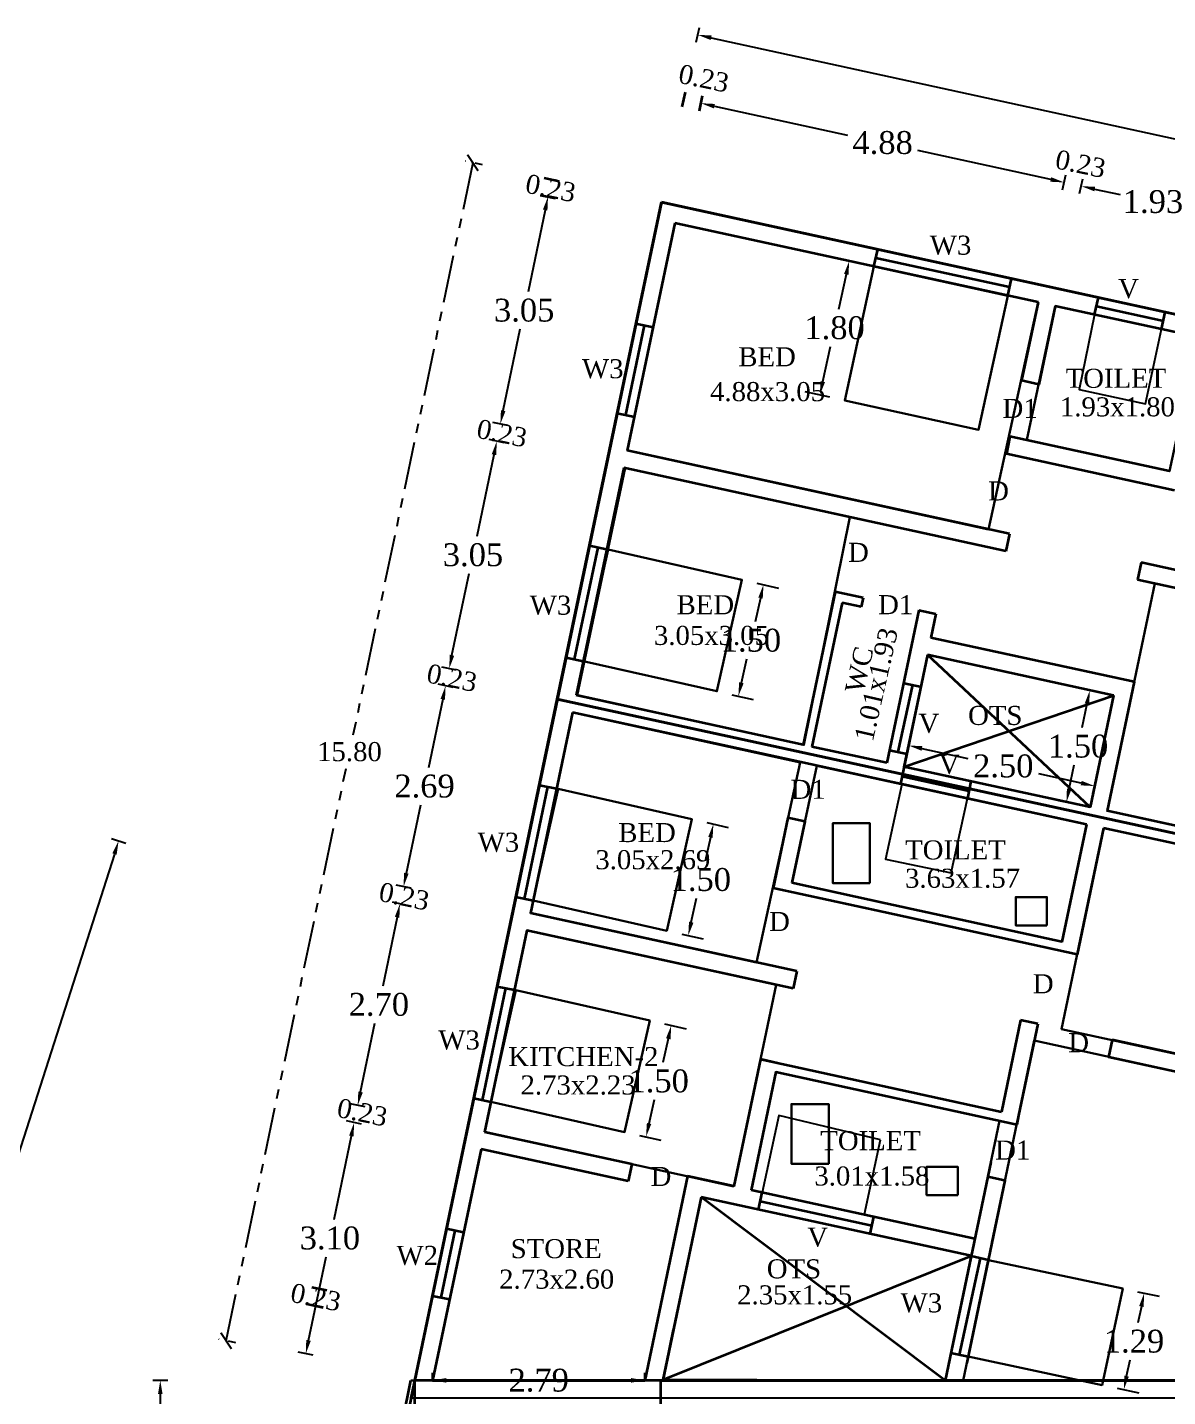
# Model space of a CAD drawing. Header units: metres. Extents: x 915 to 5569, y -1565 to 175.
# Drawn here: x 5431.85 to 5446.82, y -1426.43 to -1408.46 of the extents above; entities that cross this region are included whole.
import ezdxf

# ---------------------------------------------------------------- set-up
doc = ezdxf.new("R2010")
doc.units = ezdxf.units.M
doc.header["$MEASUREMENT"] = 0
doc.header["$PDMODE"] = 98
doc.linetypes.add('DOT2', pattern=[0.125, 0, -0.125])
doc.linetypes.add('PHANTOM2', pattern=[1.25, 0.625, -0.125, 0.125, -0.125, 0.125, -0.125])
for name, color, linetype in [('BLK_1_FLR_1_BLT_UP_AREA', 18, 'Continuous'), ('BLK_1_FLR_1_BLT_UP_AREA_DEDUCT', 7, 'Continuous'), ('BLK_1_FLR_1_REGULAR_ROOM', 7, 'Continuous'), ('BLK_1_FLR_1_ROOM_1_LIGHT_VENTILATION_2', 7, 'Continuous'), ('BLK_1_FLR_1_WATER_CLOSET', 3, 'Continuous'), ('BLK_1_FLR_2_ROOF_AREA', 54, 'Continuous'), ('TOILET_VENTILATION', 7, 'Continuous')]:
    doc.layers.add(name, color=color, linetype=linetype)
for name, color, linetype, lineweight in [('BLK_1_FLR_1_KITCHEN', 163, 'Continuous', 0), ('BLK_1_FLR_1_UNITFA_1', 7, 'Continuous', 0), ('BLK_1_FLR_1_WASH', 243, 'Continuous', 5)]:
    doc.layers.add(name, color=color, linetype=linetype, lineweight=lineweight)
doc.layers.add('BLK_1_MAX_HEIGHT_CAL', color=7, linetype='Continuous', plot=False)
doc.styles.get("Standard").update_dxf_attribs({"font": 'times.ttf'})
doc.dimstyles.new('Copy of Standard', dxfattribs={"dimtxt": 0.25, "dimasz": 0.18, "dimexe": 0.1, "dimexo": 0.5, "dimgap": 0.09, "dimtad": 0, "dimtih": 1, "dimtoh": 1, "dimzin": 0, "dimdsep": 46, "dimtxsty": 'Standard', "dimblk": 'ARCHTICK', "dimcen": 0.09, "dimadec": 0, "dimazin": 0, "dimtfac": 1, "dimtofl": 0, "dimtmove": 0, "dimatfit": 3, "dimfxl": 0, "dimtolj": 1, "dimtzin": 0, "dimarcsym": 0})
doc.dimstyles.new('STANDARD$0', dxfattribs={"dimtxt": 0.3, "dimasz": 0.18, "dimexe": 0.1, "dimexo": 0.1, "dimgap": 0.09, "dimtad": 0, "dimtih": 1, "dimtoh": 1, "dimzin": 1, "dimdsep": 46, "dimtxsty": 'Standard', "dimcen": 0.1, "dimadec": 3, "dimazin": 0, "dimtfac": 1, "dimtofl": 0, "dimtmove": 0, "dimatfit": 3, "dimfxl": 0, "dimtolj": 1, "dimtzin": 0, "dimarcsym": 0})

# ---------------------------------------------------------------- blocks, each defined once
blk = doc.blocks.new('*D74')
at = {"color": 0, "lineweight": -2, "ltscale": 5}
for p, q in [((5443.397, -1417.982), (5443.439, -1417.786)), ((5443.594, -1417.922), (5444.196, -1418.053)), ((5445.685, -1418.378), (5445.126, -1418.256)), ((5445.839, -1418.514), (5445.882, -1418.318))]:
    blk.add_line(p, q, dxfattribs=at)
at = {"color": 0, "lineweight": 35, "ltscale": 5}
for points in [[(5443.6, -1417.893), (5443.587, -1417.952), (5443.418, -1417.884)], [(5445.691, -1418.348), (5445.678, -1418.407), (5445.861, -1418.416)]]:
    blk.add_solid(points, dxfattribs=at)
at = {"layer": 'Defpoints', "color": 0, "lineweight": 35, "ltscale": 5}
for p in [(5443.357, -1418.162), (5445.861, -1418.416), (5445.8, -1418.695)]:
    blk.add_point(p, dxfattribs=at)
at = {"color": 0, "lineweight": 35, "ltscale": 5, "insert": (5444.661, -1418.155), "char_height": 0.3, "attachment_point": 5}
blk.add_mtext('\\A1;2.50', dxfattribs=at)
blk = doc.blocks.new('*D73')
at = {"color": 0, "lineweight": -2, "ltscale": 5}
for p, q in [((5445.895, -1417.182), (5445.699, -1417.141)), ((5445.76, -1417.337), (5445.694, -1417.652)), ((5445.526, -1418.453), (5445.592, -1418.138)), ((5445.587, -1418.65), (5445.392, -1418.609))]:
    blk.add_line(p, q, dxfattribs=at)
at = {"color": 0, "lineweight": 35, "ltscale": 5}
for points in [[(5445.731, -1417.331), (5445.79, -1417.344), (5445.797, -1417.161)], [(5445.497, -1418.447), (5445.556, -1418.459), (5445.49, -1418.629)]]:
    blk.add_solid(points, dxfattribs=at)
at = {"layer": 'Defpoints', "color": 0, "lineweight": 35, "ltscale": 5}
for p in [(5445.797, -1417.161), (5446.108, -1417.226), (5445.8, -1418.695)]:
    blk.add_point(p, dxfattribs=at)
at = {"color": 0, "lineweight": 35, "ltscale": 5, "insert": (5445.643, -1417.895), "char_height": 0.3, "attachment_point": 5}
blk.add_mtext('\\A1;1.50', dxfattribs=at)
blk = doc.blocks.new('*D79')
at = {"color": 0, "lineweight": -2, "ltscale": 5}
for p, q in [((5440.671, -1409.553), (5440.714, -1409.357)), ((5440.868, -1409.493), (5442.615, -1409.874)), ((5445.285, -1410.455), (5443.538, -1410.075)), ((5445.439, -1410.591), (5445.482, -1410.396))]:
    blk.add_line(p, q, dxfattribs=at)
at = {"color": 0, "lineweight": 35, "ltscale": 5}
for points in [[(5440.875, -1409.464), (5440.862, -1409.523), (5440.692, -1409.455)], [(5445.291, -1410.426), (5445.278, -1410.485), (5445.461, -1410.494)]]:
    blk.add_solid(points, dxfattribs=at)
at = {"layer": 'Defpoints', "color": 0, "lineweight": 35, "ltscale": 5}
for p in [(5440.692, -1409.455), (5440.35, -1411.029), (5445.118, -1412.068)]:
    blk.add_point(p, dxfattribs=at)
at = {"color": 0, "lineweight": 35, "ltscale": 5, "insert": (5443.077, -1409.974), "char_height": 0.3, "attachment_point": 5}
blk.add_mtext('\\A1;4.88', dxfattribs=at)
blk = doc.blocks.new('*D80')
at = {"color": 0, "lineweight": -2, "ltscale": 5}
for p, q in [((5445.664, -1410.64), (5445.707, -1410.445)), ((5445.861, -1410.581), (5446.194, -1410.653)), ((5447.393, -1410.915), (5447.06, -1410.842)), ((5447.548, -1411.051), (5447.59, -1410.855))]:
    blk.add_line(p, q, dxfattribs=at)
at = {"color": 0, "lineweight": 35, "ltscale": 5}
for points in [[(5445.868, -1410.552), (5445.855, -1410.61), (5445.685, -1410.543)], [(5447.399, -1410.885), (5447.387, -1410.944), (5447.569, -1410.953)]]:
    blk.add_solid(points, dxfattribs=at)
at = {"layer": 'Defpoints', "color": 0, "lineweight": 35, "ltscale": 5}
for p in [(5447.569, -1410.953), (5445.343, -1412.117), (5447.226, -1412.527)]:
    blk.add_point(p, dxfattribs=at)
at = {"color": 0, "lineweight": 35, "ltscale": 5, "insert": (5446.627, -1410.748), "char_height": 0.3, "attachment_point": 5}
blk.add_mtext('\\A1;1.93', dxfattribs=at)
blk = doc.blocks.new('*D87')
at = {"color": 0, "lineweight": -2, "ltscale": 5}
for p, q in [((5440.629, -1408.655), (5440.672, -1408.459)), ((5440.827, -1408.595), (5458.144, -1412.367)), ((5476.6, -1416.387), (5459.283, -1412.615)), ((5476.755, -1416.523), (5476.797, -1416.327))]:
    blk.add_line(p, q, dxfattribs=at)
at = {"color": 0, "lineweight": 35, "ltscale": 5}
for points in [[(5440.833, -1408.566), (5440.82, -1408.625), (5440.651, -1408.557)], [(5476.606, -1416.358), (5476.594, -1416.416), (5476.776, -1416.425)]]:
    blk.add_solid(points, dxfattribs=at)
at = {"layer": 'Defpoints', "color": 0, "lineweight": 35, "ltscale": 5}
for p in [(5440.172, -1410.755), (5476.776, -1416.425), (5476.297, -1418.623)]:
    blk.add_point(p, dxfattribs=at)
at = {"color": 0, "lineweight": 35, "ltscale": 5, "insert": (5458.713, -1412.491), "char_height": 0.3, "attachment_point": 5}
blk.add_mtext('\\A1;36.97', dxfattribs=at)
blk = doc.blocks.new('*D41')
at = {"color": 0, "lineweight": -2, "ltscale": 5}
for p, q in [((5436.236, -1422.853), (5436.04, -1422.812)), ((5436.101, -1423.009), (5435.871, -1424.107)), ((5435.54, -1425.691), (5435.77, -1424.593)), ((5435.601, -1425.887), (5435.405, -1425.846))]:
    blk.add_line(p, q, dxfattribs=at)
at = {"color": 0, "lineweight": 35, "ltscale": 5}
for points in [[(5436.072, -1423.003), (5436.131, -1423.015), (5436.138, -1422.833)], [(5435.51, -1425.685), (5435.569, -1425.697), (5435.503, -1425.867)]]:
    blk.add_solid(points, dxfattribs=at)
at = {"layer": 'Defpoints', "color": 0, "lineweight": 35, "ltscale": 5}
for p in [(5437.804, -1423.182), (5435.503, -1425.867), (5437.168, -1426.216)]:
    blk.add_point(p, dxfattribs=at)
at = {"color": 0, "lineweight": 35, "ltscale": 5, "insert": (5435.82, -1424.35), "char_height": 0.3, "attachment_point": 5}
blk.add_mtext('\\A1;3.10', dxfattribs=at)
blk = doc.blocks.new('*D42')
at = {"color": 0, "lineweight": -2, "ltscale": 5}
for p, q in [((5436.838, -1419.982), (5436.642, -1419.941)), ((5436.703, -1420.138), (5436.513, -1421.041)), ((5436.222, -1422.431), (5436.412, -1421.527)), ((5436.283, -1422.628), (5436.088, -1422.587))]:
    blk.add_line(p, q, dxfattribs=at)
at = {"color": 0, "lineweight": 35, "ltscale": 5}
for points in [[(5436.673, -1420.131), (5436.732, -1420.144), (5436.74, -1419.961)], [(5436.193, -1422.425), (5436.252, -1422.437), (5436.185, -1422.608)]]:
    blk.add_solid(points, dxfattribs=at)
at = {"layer": 'Defpoints', "color": 0, "lineweight": 35, "ltscale": 5}
for p in [(5438.405, -1420.31), (5436.185, -1422.608), (5437.851, -1422.956)]:
    blk.add_point(p, dxfattribs=at)
at = {"color": 0, "lineweight": 35, "ltscale": 5, "insert": (5436.463, -1421.284), "char_height": 0.3, "attachment_point": 5}
blk.add_mtext('\\A1;2.70', dxfattribs=at)
blk = doc.blocks.new('*D43')
at = {"color": 0, "lineweight": -2, "ltscale": 5}
for p, q in [((5437.437, -1417.121), (5437.241, -1417.08)), ((5437.302, -1417.277), (5437.114, -1418.176)), ((5436.824, -1419.56), (5437.012, -1418.662)), ((5436.885, -1419.757), (5436.689, -1419.716))]:
    blk.add_line(p, q, dxfattribs=at)
at = {"color": 0, "lineweight": 35, "ltscale": 5}
for points in [[(5437.273, -1417.271), (5437.331, -1417.283), (5437.339, -1417.101)], [(5436.794, -1419.554), (5436.853, -1419.566), (5436.787, -1419.736)]]:
    blk.add_solid(points, dxfattribs=at)
at = {"layer": 'Defpoints', "color": 0, "lineweight": 35, "ltscale": 5}
for p in [(5439.005, -1417.45), (5436.787, -1419.736), (5438.453, -1420.085)]:
    blk.add_point(p, dxfattribs=at)
at = {"color": 0, "lineweight": 35, "ltscale": 5, "insert": (5437.063, -1418.419), "char_height": 0.3, "attachment_point": 5}
blk.add_mtext('\\A1;2.69', dxfattribs=at)
blk = doc.blocks.new('*D44')
at = {"color": 0, "lineweight": -2, "ltscale": 5}
for p, q in [((5438.109, -1413.911), (5437.913, -1413.87)), ((5437.974, -1414.067), (5437.75, -1415.14)), ((5437.423, -1416.7), (5437.648, -1415.626)), ((5437.484, -1416.896), (5437.288, -1416.855))]:
    blk.add_line(p, q, dxfattribs=at)
at = {"color": 0, "lineweight": 35, "ltscale": 5}
for points in [[(5437.945, -1414.061), (5438.004, -1414.073), (5438.011, -1413.89)], [(5437.394, -1416.693), (5437.452, -1416.706), (5437.386, -1416.876)]]:
    blk.add_solid(points, dxfattribs=at)
at = {"layer": 'Defpoints', "color": 0, "lineweight": 35, "ltscale": 5}
for p in [(5439.677, -1414.239), (5437.386, -1416.876), (5439.052, -1417.225)]:
    blk.add_point(p, dxfattribs=at)
at = {"color": 0, "lineweight": 35, "ltscale": 5, "insert": (5437.699, -1415.383), "char_height": 0.3, "attachment_point": 5}
blk.add_mtext('\\A1;3.05', dxfattribs=at)
blk = doc.blocks.new('*D45')
at = {"color": 0, "lineweight": -2, "ltscale": 5}
for p, q in [((5438.782, -1410.701), (5438.586, -1410.66)), ((5438.647, -1410.856), (5438.422, -1411.93)), ((5438.095, -1413.489), (5438.32, -1412.416)), ((5438.156, -1413.686), (5437.961, -1413.645))]:
    blk.add_line(p, q, dxfattribs=at)
at = {"color": 0, "lineweight": 35, "ltscale": 5}
for points in [[(5438.617, -1410.85), (5438.676, -1410.862), (5438.684, -1410.68)], [(5438.066, -1413.483), (5438.125, -1413.495), (5438.058, -1413.665)]]:
    blk.add_solid(points, dxfattribs=at)
at = {"layer": 'Defpoints', "color": 0, "lineweight": 35, "ltscale": 5}
for p in [(5440.35, -1411.029), (5438.058, -1413.665), (5439.724, -1414.014)]:
    blk.add_point(p, dxfattribs=at)
at = {"color": 0, "lineweight": 35, "ltscale": 5, "insert": (5438.371, -1412.173), "char_height": 0.3, "attachment_point": 5}
blk.add_mtext('\\A1;3.05', dxfattribs=at)
blk = doc.blocks.new('*D46')
at = {"color": 0, "lineweight": -2, "ltscale": 5}
for p, q in [((5437.168, -1426.216), (5437.168, -1426.116)), ((5437.348, -1426.216), (5438.098, -1426.216)), ((5439.775, -1426.216), (5439.025, -1426.216)), ((5439.955, -1426.216), (5439.955, -1426.116))]:
    blk.add_line(p, q, dxfattribs=at)
at = {"color": 0, "lineweight": 35, "ltscale": 5}
for points in [[(5437.348, -1426.186), (5437.348, -1426.246), (5437.168, -1426.216)], [(5439.775, -1426.186), (5439.775, -1426.246), (5439.955, -1426.216)]]:
    blk.add_solid(points, dxfattribs=at)
at = {"layer": 'Defpoints', "color": 0, "lineweight": 35, "ltscale": 5}
for p in [(5437.168, -1426.216), (5439.955, -1426.216), (5439.955, -1426.216)]:
    blk.add_point(p, dxfattribs=at)
at = {"color": 0, "lineweight": 35, "ltscale": 5, "insert": (5438.562, -1426.216), "char_height": 0.3, "attachment_point": 5}
blk.add_mtext('\\A1;2.79', dxfattribs=at)
blk = doc.blocks.new('*D49')
at = {"color": 0, "lineweight": -2, "ltscale": 5}
for p, q in [((5433.693, -1426.216), (5433.493, -1426.216)), ((5433.593, -1426.396), (5433.593, -1429.141)), ((5433.593, -1432.373), (5433.593, -1429.628)), ((5433.693, -1432.553), (5433.493, -1432.553))]:
    blk.add_line(p, q, dxfattribs=at)
at = {"color": 0, "lineweight": 35, "ltscale": 5}
for points in [[(5433.563, -1426.396), (5433.623, -1426.396), (5433.593, -1426.216)], [(5433.563, -1432.373), (5433.623, -1432.373), (5433.593, -1432.553)]]:
    blk.add_solid(points, dxfattribs=at)
at = {"layer": 'Defpoints', "color": 0, "lineweight": 35, "ltscale": 5}
for p in [(5433.593, -1426.216), (5436.934, -1426.216), (5436.934, -1432.553)]:
    blk.add_point(p, dxfattribs=at)
at = {"color": 0, "lineweight": 35, "ltscale": 5, "insert": (5433.593, -1429.385), "char_height": 0.3, "attachment_point": 5}
blk.add_mtext('\\A1;6.34', dxfattribs=at)
blk = doc.blocks.new('*D67')
at = {"color": 0, "lineweight": -2, "ltscale": 5}
for p, q in [((5432.951, -1419.106), (5433.141, -1419.167)), ((5432.991, -1419.308), (5430.891, -1425.858)), ((5428.635, -1432.895), (5430.735, -1426.345)), ((5428.485, -1433.036), (5428.676, -1433.097))]:
    blk.add_line(p, q, dxfattribs=at)
at = {"color": 0, "lineweight": 35, "ltscale": 5}
for points in [[(5432.963, -1419.299), (5433.02, -1419.317), (5433.046, -1419.136)], [(5428.607, -1432.886), (5428.664, -1432.904), (5428.581, -1433.067)]]:
    blk.add_solid(points, dxfattribs=at)
at = {"layer": 'Defpoints', "color": 0, "lineweight": 35, "ltscale": 5}
for p in [(5431.445, -1418.623), (5426.979, -1432.553), (5428.581, -1433.067)]:
    blk.add_point(p, dxfattribs=at)
at = {"color": 0, "lineweight": 35, "ltscale": 5, "insert": (5430.813, -1426.102), "char_height": 0.3, "attachment_point": 5}
blk.add_mtext('\\A1;14.63', dxfattribs=at)
blk = doc.blocks.new('*D138')
at = {"color": 0}
for p, q in [((5446.425, -1425.052), (5446.707, -1425.112)), ((5446.474, -1425.247), (5446.429, -1425.461)), ((5446.281, -1426.161), (5446.326, -1425.947)), ((5446.155, -1426.319), (5446.439, -1426.379))]:
    blk.add_line(p, q, dxfattribs=at)
at = {"color": 0, "lineweight": 35}
for points in [[(5446.445, -1425.241), (5446.504, -1425.253), (5446.511, -1425.071)], [(5446.252, -1426.155), (5446.31, -1426.167), (5446.244, -1426.337)]]:
    blk.add_solid(points, dxfattribs=at)
at = {"layer": 'Defpoints', "color": 0, "lineweight": 35}
for p in [(5446.229, -1425.011), (5445.96, -1426.277), (5446.244, -1426.337)]:
    blk.add_point(p, dxfattribs=at)
at = {"color": 0, "lineweight": 30, "insert": (5446.378, -1425.704), "char_height": 0.3, "attachment_point": 5}
blk.add_mtext('\\A1;1.29', dxfattribs=at)
blk = doc.blocks.new('*D140')
at = {"color": 0}
for p, q in [((5440.214, -1421.537), (5440.497, -1421.601)), ((5440.262, -1421.733), (5440.192, -1422.046)), ((5440.011, -1422.845), (5440.082, -1422.532)), ((5439.885, -1423.001), (5440.167, -1423.064))]:
    blk.add_line(p, q, dxfattribs=at)
at = {"color": 0, "lineweight": 35}
for points in [[(5440.233, -1421.726), (5440.292, -1421.739), (5440.302, -1421.557)], [(5439.982, -1422.838), (5440.04, -1422.851), (5439.971, -1423.02)]]:
    blk.add_solid(points, dxfattribs=at)
at = {"layer": 'Defpoints', "color": 0, "lineweight": 35}
for p in [(5440.019, -1421.493), (5439.69, -1422.957), (5439.971, -1423.02)]:
    blk.add_point(p, dxfattribs=at)
at = {"color": 0, "lineweight": 30, "insert": (5440.137, -1422.289), "char_height": 0.3, "attachment_point": 5}
blk.add_mtext('\\A1;1.50', dxfattribs=at)
blk = doc.blocks.new('*D141')
at = {"color": 0}
for p, q in [((5440.767, -1418.895), (5441.051, -1418.959)), ((5440.816, -1419.09), (5440.745, -1419.403)), ((5440.565, -1420.202), (5440.635, -1419.889)), ((5440.439, -1420.358), (5440.72, -1420.422))]:
    blk.add_line(p, q, dxfattribs=at)
at = {"color": 0, "lineweight": 35}
for points in [[(5440.787, -1419.084), (5440.845, -1419.097), (5440.855, -1418.915)], [(5440.535, -1420.196), (5440.594, -1420.209), (5440.525, -1420.378)]]:
    blk.add_solid(points, dxfattribs=at)
at = {"layer": 'Defpoints', "color": 0, "lineweight": 35}
for p in [(5440.572, -1418.851), (5440.243, -1420.314), (5440.525, -1420.378)]:
    blk.add_point(p, dxfattribs=at)
at = {"color": 0, "lineweight": 30, "insert": (5440.69, -1419.646), "char_height": 0.3, "attachment_point": 5}
blk.add_mtext('\\A1;1.50', dxfattribs=at)
blk = doc.blocks.new('*D142')
at = {"color": 0}
for p, q in [((5441.425, -1415.753), (5441.709, -1415.817)), ((5441.474, -1415.949), (5441.403, -1416.262)), ((5441.223, -1417.061), (5441.293, -1416.748)), ((5441.097, -1417.217), (5441.378, -1417.281))]:
    blk.add_line(p, q, dxfattribs=at)
at = {"color": 0, "lineweight": 35}
for points in [[(5441.445, -1415.942), (5441.503, -1415.956), (5441.513, -1415.773)], [(5441.193, -1417.054), (5441.252, -1417.068), (5441.183, -1417.237)]]:
    blk.add_solid(points, dxfattribs=at)
at = {"layer": 'Defpoints', "color": 0, "lineweight": 35}
for p in [(5441.23, -1415.709), (5440.901, -1417.173), (5441.183, -1417.237)]:
    blk.add_point(p, dxfattribs=at)
at = {"color": 0, "lineweight": 30, "insert": (5441.348, -1416.505), "char_height": 0.3, "attachment_point": 5}
blk.add_mtext('\\A1;1.50', dxfattribs=at)
blk = doc.blocks.new('*D144')
at = {"layer": 'BLK_1_FLR_1_ROOM_1_LIGHT_VENTILATION_2', "color": 0}
for p, q in [((5442.768, -1411.554), (5442.443, -1411.482)), ((5442.6, -1411.701), (5442.499, -1412.161)), ((5442.292, -1413.108), (5442.392, -1412.647)), ((5442.383, -1413.312), (5442.058, -1413.241))]:
    blk.add_line(p, q, dxfattribs=at)
at = {"layer": 'BLK_1_FLR_1_ROOM_1_LIGHT_VENTILATION_2', "color": 0, "lineweight": 35}
for points in [[(5442.57, -1411.695), (5442.629, -1411.707), (5442.638, -1411.525)], [(5442.262, -1413.101), (5442.321, -1413.114), (5442.253, -1413.284)]]:
    blk.add_solid(points, dxfattribs=at)
at = {"layer": 'Defpoints', "color": 0, "lineweight": 35}
for p in [(5442.964, -1411.596), (5442.253, -1413.284), (5442.579, -1413.355)]:
    blk.add_point(p, dxfattribs=at)
at = {"layer": 'BLK_1_FLR_1_ROOM_1_LIGHT_VENTILATION_2', "color": 0, "lineweight": 30, "insert": (5442.446, -1412.404), "char_height": 0.3, "attachment_point": 5}
blk.add_mtext('\\A1;1.80', dxfattribs=at)
blk = doc.blocks.new('_ArchTick')
at = {"color": 0, "linetype": 'ByBlock', "const_width": 0.15}
blk.add_lwpolyline([(-0.5, -0.5), (0.5, 0.5)], dxfattribs=at)
blk = doc.blocks.new('*D173')
at = {"color": 0, "linetype": 'PHANTOM2', "lineweight": -2}
for p, q in [((5437.696, -1410.236), (5436.123, -1417.749)), ((5434.458, -1425.697), (5436.032, -1418.184))]:
    blk.add_line(p, q, dxfattribs=at)
at = {"color": 0, "linetype": 'DOT2', "lineweight": -2}
for p, q in [((5437.824, -1410.263), (5437.599, -1410.216)), ((5434.586, -1425.724), (5434.36, -1425.677))]:
    blk.add_line(p, q, dxfattribs=at)
at = {"layer": 'Defpoints', "color": 0, "linetype": 'ByBlock', "lineweight": 35}
for p in [(5440.172, -1410.755), (5434.458, -1425.697), (5436.934, -1426.216)]:
    blk.add_point(p, dxfattribs=at)
at = {"color": 0, "linetype": 'ByBlock', "lineweight": -2, "xscale": 0.18, "yscale": 0.18, "zscale": 0.18}
for p, rotation in [((5437.696, -1410.236), 78.1711004746134), ((5434.458, -1425.697), 258.1711004746134)]:
    blk.add_blockref('_ArchTick', p, dxfattribs=dict(at, rotation=rotation))
at = {"color": 0, "linetype": 'ByBlock', "lineweight": 35, "insert": (5436.077, -1417.967), "char_height": 0.25, "attachment_point": 5}
blk.add_mtext('\\A1;15.80', dxfattribs=at)

msp = doc.modelspace()

# ---------------------------------------------------------------- linework, layer by layer
at = {"lineweight": 35, "ltscale": 5}
for p, q in [((5440.44636, -1409.50385), (5440.48892, -1409.30844)), ((5440.67109, -1409.5528), (5440.71365, -1409.35738)), ((5438.63304, -1410.43445), (5438.82879, -1410.47545)), ((5440.17199, -1410.75492), (5435.60602, -1432.55322)), ((5438.58588, -1410.65956), (5438.78163, -1410.70056)), ((5476.2972, -1418.62315), (5440.17199, -1410.75492)), ((5440.34957, -1411.02899), (5439.72425, -1414.0143)), ((5445.11793, -1412.06756), (5440.34957, -1411.02899)), ((5442.96327, -1411.59827), (5443.01222, -1411.37353)), ((5444.74468, -1411.86857), (5442.98774, -1411.4859)), ((5444.72021, -1411.98093), (5444.76916, -1411.7562)), ((5445.11793, -1412.06756), (5444.90266, -1413.09529)), ((5445.86061, -1412.22932), (5445.90955, -1412.00459)), ((5445.34267, -1412.11651), (5445.1274, -1413.14424)), ((5447.22603, -1412.52671), (5445.34267, -1412.11651)), ((5445.88508, -1412.11695), (5446.76446, -1412.30849)), ((5446.73999, -1412.42085), (5446.78894, -1412.19612)), ((5439.70513, -1413.54469), (5439.95114, -1412.37018)), ((5439.83859, -1412.3466), (5440.0637, -1412.39375)), ((5445.1274, -1413.14424), (5444.90266, -1413.09529)), ((5439.59257, -1413.52111), (5439.81768, -1413.56826)), ((5444.74889, -1413.82938), (5444.70174, -1414.0545)), ((5446.84296, -1414.28548), (5444.74889, -1413.82938)), ((5444.74295, -1415.10739), (5439.72425, -1414.0143)), ((5446.91127, -1414.53575), (5444.70174, -1414.0545)), ((5439.6771, -1414.23942), (5439.05178, -1417.22473)), ((5444.69579, -1415.33252), (5439.6771, -1414.23942)), ((5444.74295, -1415.10739), (5444.69579, -1415.33252)), ((5439.03314, -1416.75279), (5439.34066, -1415.28465)), ((5439.22811, -1415.26108), (5439.45322, -1415.30823)), ((5446.47259, -1415.48412), (5446.42543, -1415.70924)), ((5454.51183, -1417.2351), (5446.47259, -1415.48412)), ((5451.69181, -1416.85628), (5446.42543, -1415.70924)), ((5442.4523, -1415.86732), (5442.03201, -1417.87384)), ((5442.54496, -1416.01031), (5442.14927, -1417.89938)), ((5442.81989, -1415.94738), (5442.4523, -1415.86732)), ((5442.79529, -1416.06483), (5442.54496, -1416.01031)), ((5442.81989, -1415.94738), (5442.79529, -1416.06483)), ((5443.55273, -1416.107), (5443.13244, -1418.11352)), ((5443.55273, -1416.107), (5443.77785, -1416.15415)), ((5443.77747, -1416.15595), (5443.71187, -1416.46916)), ((5446.37941, -1417.05016), (5443.71187, -1416.46916)), ((5438.92058, -1416.72922), (5439.1457, -1416.77637)), ((5443.66471, -1416.69428), (5443.31002, -1418.38759)), ((5446.10752, -1417.22633), (5443.66471, -1416.69428)), ((5445.79999, -1418.69452), (5443.66471, -1416.69428)), ((5443.28112, -1417.96802), (5443.47265, -1417.08864)), ((5443.35961, -1417.06401), (5443.5857, -1417.11326)), ((5446.37941, -1417.05016), (5446.02473, -1418.74347)), ((5442.03201, -1417.87384), (5439.05178, -1417.22473)), ((5443.35718, -1418.16246), (5446.10752, -1417.22633)), ((5446.10752, -1417.22633), (5445.79999, -1418.69452)), ((5439.00463, -1417.44985), (5438.45262, -1420.08518)), ((5441.98486, -1418.09896), (5439.00463, -1417.44985)), ((5443.13244, -1418.11352), (5442.14927, -1417.89938)), ((5443.16807, -1417.9434), (5443.39417, -1417.99264)), ((5444.18794, -1418.5788), (5441.98486, -1418.09896)), ((5442.20997, -1418.14611), (5442.20959, -1418.14791)), ((5445.79999, -1418.69452), (5443.35718, -1418.16246)), ((5443.33108, -1418.28705), (5444.2098, -1418.47844)), ((5444.23659, -1418.354), (5444.18943, -1418.57913)), ((5438.37512, -1419.89424), (5438.68264, -1418.4261)), ((5438.57009, -1418.40252), (5438.7952, -1418.44967)), ((5445.75283, -1418.91964), (5443.31002, -1418.38759)), ((5441.83109, -1418.83305), (5441.63787, -1419.7555)), ((5442.05583, -1418.882), (5441.83109, -1418.83305)), ((5442.05583, -1418.882), (5441.88721, -1419.68699)), ((5453.35491, -1420.34002), (5446.02473, -1418.74347)), ((5445.75283, -1418.91964), (5445.43045, -1420.45872)), ((5445.97757, -1418.96859), (5445.63059, -1420.62513)), ((5451.01934, -1420.06671), (5445.97757, -1418.96859)), ((5443.09495, -1420.07285), (5441.63787, -1419.7555)), ((5443.12049, -1419.9556), (5441.88721, -1419.68699)), ((5438.26257, -1419.87066), (5438.48768, -1419.91781)), ((5445.43045, -1420.45872), (5443.12049, -1419.9556)), ((5441.95073, -1420.84708), (5438.45262, -1420.08518)), ((5445.63059, -1420.62513), (5443.09495, -1420.07285)), ((5438.40547, -1420.3103), (5437.8512, -1422.95643)), ((5441.90357, -1421.0722), (5438.40547, -1420.3103)), ((5441.9511, -1420.84529), (5441.90357, -1421.0722)), ((5437.82164, -1422.53662), (5438.12916, -1421.06848)), ((5438.0166, -1421.04491), (5438.24172, -1421.09206)), ((5438.20045, -1421.28909), (5438.19265, -1421.28739)), ((5444.8892, -1421.4871), (5444.63703, -1422.69101)), ((5445.11394, -1421.53604), (5444.86176, -1422.73996)), ((5445.11394, -1421.53604), (5444.8892, -1421.4871)), ((5445.11394, -1421.53604), (5444.8892, -1421.4871)), ((5446.09106, -1421.74887), (5446.04391, -1421.97399)), ((5452.75575, -1423.20046), (5446.09106, -1421.74887)), ((5441.47381, -1422.00204), (5441.12456, -1423.66938)), ((5441.69855, -1422.05099), (5441.47381, -1422.00204)), ((5441.47381, -1422.00204), (5444.63703, -1422.69101)), ((5452.11185, -1423.29561), (5446.04391, -1421.97399)), ((5441.67395, -1422.16845), (5441.3493, -1423.71833)), ((5441.67395, -1422.16845), (5444.83716, -1422.85741)), ((5437.70908, -1422.51305), (5437.9342, -1422.5602)), ((5444.86176, -1422.73996), (5444.83716, -1422.85741)), ((5439.7831, -1423.37721), (5437.8512, -1422.95643)), ((5437.80404, -1423.18155), (5437.16848, -1426.21581)), ((5439.73595, -1423.60233), (5437.80404, -1423.18155)), ((5439.7831, -1423.37721), (5439.73595, -1423.60233)), ((5444.49868, -1423.35148), (5443.89871, -1426.21581)), ((5440.51594, -1423.53682), (5439.95479, -1426.21581)), ((5441.12456, -1423.66938), (5440.51594, -1423.53682)), ((5444.45866, -1423.54255), (5444.67755, -1423.59023)), ((5444.28778, -1424.35835), (5441.3493, -1423.71833)), ((5441.44668, -1423.97494), (5441.49563, -1423.7502)), ((5444.6834, -1423.5915), (5444.18187, -1425.98581)), ((5444.6834, -1423.5915), (5444.51252, -1424.4073)), ((5444.67662, -1423.59003), (5444.6834, -1423.5915)), ((5440.69353, -1423.81089), (5440.18978, -1426.21581)), ((5444.24062, -1424.58347), (5440.69353, -1423.81089)), ((5443.89871, -1426.21581), (5440.69353, -1423.81089)), ((5441.47116, -1423.86257), (5442.9368, -1424.18179)), ((5442.91232, -1424.29416), (5442.96127, -1424.06943)), ((5437.27876, -1425.12836), (5437.46328, -1424.24747)), ((5437.35072, -1424.2239), (5437.57583, -1424.27105)), ((5440.16348, -1426.21581), (5444.24062, -1424.58347)), ((5444.24062, -1424.58347), (5443.89871, -1426.21581)), ((5444.46317, -1424.63393), (5444.1816, -1425.98581)), ((5435.58377, -1424.99192), (5435.77952, -1425.03292)), ((5437.16621, -1425.10478), (5437.39132, -1425.15193)), ((5435.53661, -1425.21703), (5435.73237, -1425.25804)), ((5440.32877, -1425.55229), (5440.18978, -1426.21581)), ((5436.93348, -1431.55133), (5436.93348, -1426.21581)), ((5437.16848, -1426.21581), (5439.95479, -1426.21581)), ((5440.16348, -1426.21581), (5455.5817, -1426.21581))]:
    msp.add_line(p, q, dxfattribs=at)
at = {"linetype": 'ByBlock', "lineweight": 35}
for points in [[(5440.17199, -1410.75492), (5455.42274, -1414.0766), (5454.53191, -1418.1094), (5455.83854, -1418.39399), (5455.27967, -1420.8562), (5438.80576, -1417.27738)], [(5455.27967, -1420.8562), (5454.05102, -1426.21581), (5436.9339, -1426.21581), (5438.80576, -1417.27738)]]:
    msp.add_lwpolyline(points, close=True, dxfattribs=at)
at = {"color": 1, "lineweight": 30}
for points in [[(5439.47438, -1415.31277), (5439.1457, -1416.77637), (5440.90147, -1417.17295), (5441.23015, -1415.70934)], [(5438.81636, -1418.45421), (5438.48768, -1419.91781), (5440.24345, -1420.31439), (5440.57213, -1418.85079)], [(5438.26288, -1421.0966), (5437.9342, -1422.5602), (5439.68996, -1422.95678), (5440.01865, -1421.49317)], [(5451.5013, -1426.21581), (5444.1337, -1426.21581), (5445.06802, -1421.75529), (5452.11185, -1423.29561)], [(5444.46807, -1424.63865), (5444.19848, -1425.90477), (5445.95955, -1426.27713), (5446.22913, -1425.01101)]]:
    msp.add_lwpolyline(points, close=True, dxfattribs=at)
at = {"lineweight": 35, "ltscale": 5}
msp.add_lwpolyline([(5439.95479, -1426.21581), (5437.16848, -1426.21581)], dxfattribs=at)
at = {"color": 7, "lineweight": 35}
msp.add_lwpolyline([(5468.92278, -1426.21581), (5468.92278, -1432.55322), (5440.16348, -1432.55322), (5440.16348, -1426.21581)], close=True, dxfattribs=at)
at = {"layer": 'BLK_1_FLR_1_BLT_UP_AREA', "color": 6, "lineweight": 30}
msp.add_lwpolyline([(5440.17199, -1410.75492), (5476.2972, -1418.62315), (5473.78947, -1426.44581), (5436.88427, -1426.45074)], close=True, dxfattribs=at)
at = {"layer": 'BLK_1_FLR_1_BLT_UP_AREA', "color": 18, "lineweight": 35, "ltscale": 5}
msp.add_lwpolyline([(5436.88427, -1426.21828), (5473.78947, -1426.21335), (5471.83161, -1432.55322), (5435.60602, -1432.55322)], close=True, dxfattribs=at)
at = {"layer": 'BLK_1_FLR_1_BLT_UP_AREA_DEDUCT', "color": 6}
for points in [[(5443.66471, -1416.69428), (5446.10759, -1417.22635), (5445.79999, -1418.69452), (5443.35718, -1418.16246)], [(5440.69353, -1423.81089), (5444.24062, -1424.58347), (5443.89871, -1426.21581), (5440.19219, -1426.20432)]]:
    msp.add_lwpolyline(points, close=True, dxfattribs=at)
at = {"layer": 'BLK_1_FLR_1_KITCHEN', "color": 1, "lineweight": 30}
msp.add_lwpolyline([(5441.1216, -1423.67179), (5437.85453, -1422.9541), (5438.40547, -1420.3103), (5441.67893, -1421.02328)], close=True, dxfattribs=at)
at = {"layer": 'BLK_1_FLR_1_REGULAR_ROOM', "color": 1, "lineweight": 30}
for points in [[(5440.34957, -1411.02899), (5445.11793, -1412.06756), (5444.46823, -1415.04756), (5439.72425, -1414.0143)], [(5439.69493, -1414.23896), (5442.64824, -1414.88655), (5442.04303, -1417.87624), (5439.06497, -1417.22754)], [(5446.65004, -1415.75816), (5451.69181, -1416.85628), (5451.04273, -1419.83641), (5446.02473, -1418.74347)], [(5439.00463, -1417.44985), (5441.9923, -1418.10914), (5441.42109, -1420.73173), (5438.45262, -1420.08518)], [(5445.97757, -1418.96859), (5451.02384, -1420.05994), (5450.4499, -1422.69508), (5445.4274, -1421.6089)]]:
    msp.add_lwpolyline(points, close=True, dxfattribs=at)
at = {"layer": 'BLK_1_FLR_1_ROOM_1_LIGHT_VENTILATION_2', "color": 1, "lineweight": 30}
msp.add_lwpolyline([(5442.96366, -1411.59646), (5442.57879, -1413.35483), (5444.33716, -1413.73971), (5444.72203, -1411.98133)], close=True, dxfattribs=at)
at = {"layer": 'BLK_1_FLR_1_UNITFA_1', "color": 234, "lineweight": 30}
msp.add_lwpolyline([(5440.17199, -1410.75492), (5476.2972, -1418.62315), (5473.8632, -1426.21581), (5436.9339, -1426.21581)], close=True, dxfattribs=at)
at = {"layer": 'BLK_1_FLR_1_WASH', "color": 56, "lineweight": 30}
for points in [[(5442.90993, -1419.68878), (5442.42132, -1419.68878), (5442.42132, -1418.90413), (5442.90993, -1418.90413)], [(5442.36924, -1423.37408), (5441.88063, -1423.37408), (5441.88063, -1422.58942), (5442.36924, -1422.58942)]]:
    msp.add_lwpolyline(points, close=True, dxfattribs=at)
at = {"layer": 'BLK_1_FLR_1_WASH', "color": 55, "lineweight": 30}
for points in [[(5445.23317, -1420.24426), (5444.82397, -1420.24426), (5444.82397, -1419.87293), (5445.23317, -1419.87293)], [(5444.06379, -1423.78322), (5443.65459, -1423.78322), (5443.65459, -1423.4119), (5444.06379, -1423.4119)]]:
    msp.add_lwpolyline(points, close=True, dxfattribs=at)
at = {"layer": 'BLK_1_FLR_1_WATER_CLOSET', "color": 1, "lineweight": 30}
for points in [[(5444.97027, -1413.87068), (5446.84296, -1414.28548), (5447.22603, -1412.52671), (5445.34267, -1412.11651)], [(5441.88721, -1419.68699), (5445.43045, -1420.45872), (5445.75283, -1418.91964), (5442.21544, -1418.14918)], [(5441.3493, -1423.71833), (5444.28778, -1424.35835), (5444.61255, -1422.80849), (5441.67395, -1422.16845)]]:
    msp.add_lwpolyline(points, close=True, dxfattribs=at)
at = {"layer": 'BLK_1_FLR_2_ROOF_AREA', "color": 54}
msp.add_lwpolyline([(5440.17199, -1410.75492), (5476.2972, -1418.62315), (5473.78947, -1426.44581), (5436.88427, -1426.45074)], close=True, dxfattribs=at)
at = {"layer": 'BLK_1_MAX_HEIGHT_CAL', "color": 7, "lineweight": 35}
for p, q in [((5444.08646, -1425.88037), (5444.36312, -1424.61015)), ((5444.24062, -1424.58347), (5444.46536, -1424.63242)), ((5443.9741, -1425.85589), (5444.19883, -1425.90484)), ((5451.73516, -1426.21581), (5444.1337, -1426.21581))]:
    msp.add_line(p, q, dxfattribs=at)
at = {"layer": 'TOILET_VENTILATION', "color": 6}
for points in [[(5446.73999, -1412.42085), (5445.86061, -1412.22932), (5445.65764, -1413.21286), (5446.52718, -1413.39794)], [(5444.18943, -1418.57913), (5443.32806, -1418.39151), (5443.11386, -1419.37495), (5443.97662, -1419.55622)], [(5443.04995, -1423.0589), (5441.71528, -1422.74175), (5441.49558, -1423.75044), (5442.83713, -1424.03599)]]:
    msp.add_lwpolyline(points, close=True, dxfattribs=at)

# ---------------------------------------------------------------- texts
at = {"lineweight": 35}
for s, rotation, p in [('0.23', 348.404833, (5440.38082, -1409.18347)), ('0.23', 348.404833, (5445.32734, -1410.3055)), ('0.23', 348.404833, (5438.37036, -1410.62393)), ('0.23', 348.404833, (5437.73069, -1413.84063)), ('1.01x1.93', 77.213622, (5442.94602, -1417.84652)), ('WC', 77.213622, (5442.82351, -1417.21357)), ('0.23', 348.404833, (5437.07428, -1417.05132)), ('0.23', 348.404833, (5436.44701, -1419.91913)), ('0.23', 348.404833, (5435.89709, -1422.75376)), ('0.23', 348.404833, (5435.28625, -1425.18008))]:
    msp.add_text(s, height=0.25, rotation=rotation, dxfattribs=at).set_placement(p)
for s, p in [('W3', (5443.69652, -1411.44229)), ('V', (5446.16952, -1412.01207)), ('BED', (5441.18238, -1412.90705)), ('W3', (5439.12998, -1413.06357)), ('TOILET', (5445.48045, -1413.18947)), ('4.88x3.05', (5440.81128, -1413.36443)), ('D1', (5444.65182, -1413.58456)), ('1.93x1.80', (5445.40462, -1413.56407)), ('D ', (5444.46323, -1414.66809)), ('D ', (5442.62291, -1415.47387)), ('W3', (5438.44446, -1416.16703)), ('BED', (5440.3721, -1416.16156)), ('D1 ', (5443.01778, -1416.16032)), ('3.05x3.05', (5440.07444, -1416.56388)), ('V', (5443.5479, -1417.71824)), ('OTS', (5444.19911, -1417.61421)), ('V', (5443.81466, -1418.256)), ('D1', (5441.86856, -1418.58385)), ('BED', (5439.60633, -1419.15198)), ('W3', (5437.75972, -1419.27812)), ('3.05x2.69', (5439.305, -1419.5076)), ('TOILET', (5443.37273, -1419.37917)), ('3.63x1.57', (5443.37152, -1419.75087)), ('D ', (5441.58662, -1420.31851)), ('D ', (5445.04956, -1421.13568)), ('W3', (5437.24337, -1421.87358)), ('D ', (5445.51515, -1421.90927)), ('KITCHEN-2', (5438.16204, -1422.09192)), ('2.73x2.23', (5438.32292, -1422.46417)), ('TOILET', (5442.25875, -1423.19484)), ('D1', (5444.55474, -1423.31814)), ('D ', (5440.0308, -1423.6644)), ('3.01x1.58', (5442.18087, -1423.65879)), ('V', (5442.08771, -1424.46133)), ('W2', (5436.69457, -1424.7004)), ('STORE', (5438.19379, -1424.6122)), ('OTS', (5441.55623, -1424.8771)), ('2.73x2.60', (5438.04221, -1425.01251)), ('2.35x1.55', (5441.16709, -1425.21843)), ('W3', (5443.31332, -1425.32331))]:
    msp.add_text(s, height=0.25, dxfattribs=at).set_placement(p)

# ---------------------------------------------------------------- dimensions: what is measured, and where the dimension line sits
at = {"lineweight": 35, "ltscale": 5}
for p1, p2, distance, picture, middle in [((5440.17199, -1410.75492), (5476.2972, -1418.62315), 2.24951, '*D87', (5458.71332, -1412.49106)), ((5445.11793, -1412.06756), (5440.34957, -1411.02899), -1.6108, '*D79', (5443.07655, -1409.97438)), ((5445.34267, -1412.11651), (5447.22603, -1412.52671), 1.6108, '*D80', (5446.62715, -1410.74771)), ((5440.34957, -1411.02899), (5439.72425, -1414.0143), -1.70196, '*D45', (5438.3711, -1412.17272)), ((5439.6771, -1414.23942), (5439.05178, -1417.22473), -1.70196, '*D44', (5437.69863, -1415.38315)), ((5439.00463, -1417.44985), (5438.45262, -1420.08518), -1.70196, '*D43', (5437.06281, -1418.41859)), ((5445.79999, -1418.69452), (5446.10752, -1417.22633), 0.31721, '*D73', (5445.64328, -1417.89539)), ((5431.44484, -1418.62315), (5426.97925, -1432.55322), 1.68155, '*D67', (5430.81333, -1426.10152)), ((5438.40547, -1420.3103), (5437.8512, -1422.95643), -1.70196, '*D42', (5436.46252, -1421.28444)), ((5437.80404, -1423.18155), (5437.16848, -1426.21581), -1.70196, '*D41', (5435.82045, -1424.34975)), ((5437.16848, -1426.21581), (5439.95479, -1426.21581), 0, '*D46', (5438.56163, -1426.21581)), ((5436.9339, -1432.55322), (5436.9339, -1426.21581), 3.34112, '*D49', (5433.59278, -1429.38452))]:
    dim = msp.add_aligned_dim(p1=p1, p2=p2, distance=distance, dimstyle='STANDARD$0', dxfattribs=at)
    dim.commit()
    dim.dimension.update_dxf_attribs({"geometry": picture, "text_midpoint": middle})
at = {"color": 0, "linetype": 'ByBlock', "lineweight": 35}
dim = msp.add_aligned_dim(p1=(5440.17199, -1410.75492), p2=(5436.9339, -1426.21581), distance=-2.52928, dimstyle='Copy of Standard', override={"dimfxl": 0.13, "dimarcsym": 2}, dxfattribs=at)
dim.commit()
dim.dimension.update_dxf_attribs({"geometry": '*D173', "text_midpoint": (5436.07737, -1417.96689)})
at = {"color": 232, "lineweight": 30}
for base, p1, p2, angle, picture, middle in [((5441.18295, -1417.23652), (5441.23015, -1415.70934), (5440.90147, -1417.17295), 257.272138, '*D142', (5441.34819, -1416.50493)), ((5440.52493, -1420.37797), (5440.57213, -1418.85079), (5440.24345, -1420.31439), 257.272138, '*D141', (5440.69017, -1419.64637)), ((5439.97144, -1423.02035), (5440.01865, -1421.49317), (5439.68996, -1422.95678), 257.272138, '*D140', (5440.13669, -1422.28876)), ((5446.24367, -1426.3372), (5446.22913, -1425.01101), (5445.95955, -1426.27713), 258.061161, '*D138', (5446.37757, -1425.70395))]:
    dim = msp.add_linear_dim(base=base, p1=p1, p2=p2, angle=angle, dimstyle='STANDARD$0', override={"dimtxt": 0.3, "dimexe": 0.2, "dimexo": 0.2, "dimgap": 0.09, "dimtih": 1, "dimtoh": 1, "dimcen": 0.09, "dimdle": 0, "dimtdec": 4, "dimtix": 0, "dimtmove": 0, "dimfxl": 1, "dimfxlon": 0, "dimlwd": 65535, "dimlwe": 65535}, dxfattribs=at)
    dim.commit()
    dim.dimension.update_dxf_attribs({"geometry": picture, "text_midpoint": middle})
at = {"lineweight": 35, "ltscale": 5}
dim = msp.add_linear_dim(base=(5445.86066, -1418.41596), p1=(5443.35718, -1418.16246), p2=(5445.79999, -1418.69452), angle=347.712623, dimstyle='STANDARD$0', dxfattribs=at)
dim.commit()
dim.dimension.update_dxf_attribs({"geometry": '*D74', "text_midpoint": (5444.66072, -1418.15461), "dimtype": 161})
at = {"layer": 'BLK_1_FLR_1_ROOM_1_LIGHT_VENTILATION_2', "color": 232, "lineweight": 30}
dim = msp.add_linear_dim(base=(5442.25321, -1413.28357), p1=(5442.96366, -1411.59646), p2=(5442.57879, -1413.35483), angle=257.653714, dimstyle='STANDARD$0', override={"dimtxt": 0.3, "dimexe": 0.2, "dimexo": 0.2, "dimgap": 0.09, "dimtih": 1, "dimtoh": 1, "dimcen": 0.09, "dimdle": 0, "dimsd1": 0, "dimsd2": 0, "dimtdec": 4, "dimtix": 0, "dimtmove": 0, "dimfxl": 1, "dimfxlon": 0, "dimlwd": 65535, "dimlwe": 65535}, dxfattribs=at)
dim.commit()
dim.dimension.update_dxf_attribs({"geometry": '*D144', "text_midpoint": (5442.44565, -1412.40438)})

doc.saveas('drawing.dxf')
